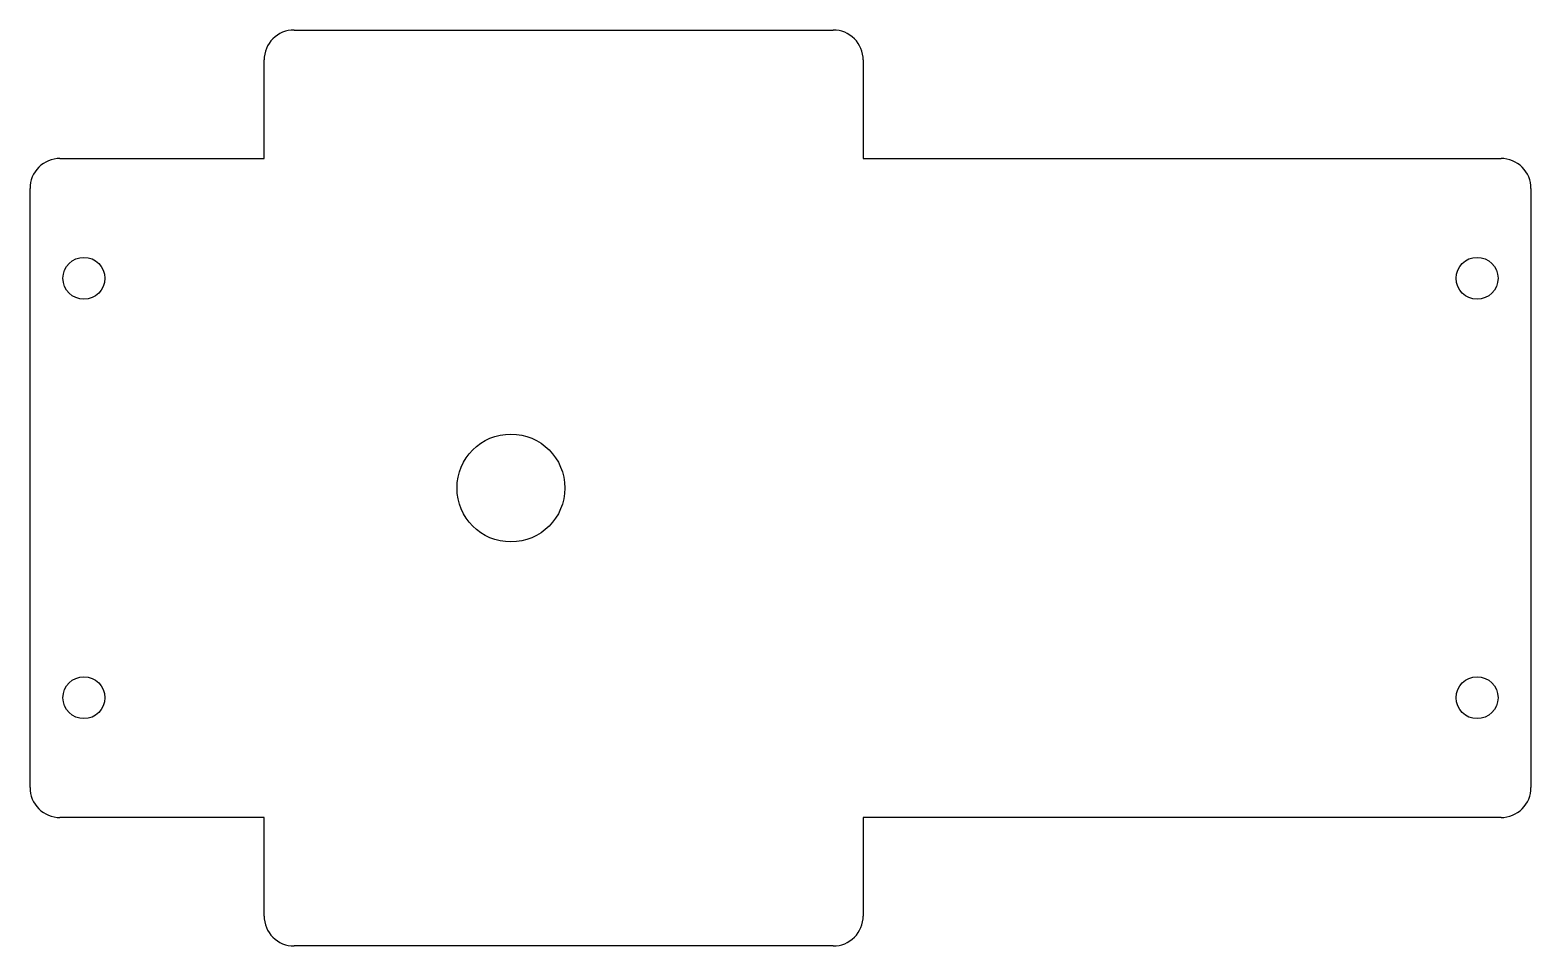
# Model space of a CAD drawing. Header units: metres. Extents: x -44 to 206, y -153 to 0.
import ezdxf

# ---------------------------------------------------------------- set-up
doc = ezdxf.new("R2010")
doc.units = ezdxf.units.M

msp = doc.modelspace()

# ---------------------------------------------------------------- linework, layer by layer
for p, q in [((0, 0), (90, 0)), ((0, 0), (0, 0)), ((-5, -21.44), (-5, -5)), ((95, -5), (95, -21.44)), ((-39.08, -21.44), (-5, -21.44)), ((95, -21.44), (201.48, -21.44)), ((-44.08, -126.44), (-44.08, -26.44)), ((206.48, -26.44), (206.48, -126.44)), ((-5, -131.44), (-39.08, -131.44)), ((-5, -147.88), (-5, -131.44)), ((201.48, -131.44), (95, -131.44)), ((95, -131.44), (95, -147.88)), ((90, -152.88), (0, -152.88))]:
    msp.add_line(p, q)
for centre, radius in [((-35.08, -41.44), 3.5), ((197.48, -41.44), 3.5), ((36.2, -76.44), 9), ((-35.08, -111.44), 3.5), ((197.48, -111.44), 3.5)]:
    msp.add_circle(centre, radius)
for centre, start, end in [((0, -5), 90, 135), ((90, -5), 405, 450), ((0, -5), 135, 180), ((90, -5), 360, 405), ((-39.08, -26.44), 90, 135), ((201.48, -26.44), 405, 450), ((-39.08, -26.44), 135, 180), ((201.48, -26.44), 360, 405), ((-39.08, -126.44), 180, 225), ((201.48, -126.44), 315, 360), ((-39.08, -126.44), 225, 270), ((201.48, -126.44), 270, 315), ((0, -147.88), 180, 225), ((90, -147.88), 315, 360), ((0, -147.88), 225, 270), ((90, -147.88), 270, 315)]:
    msp.add_arc(centre, 5, start, end)

doc.saveas('drawing.dxf')
